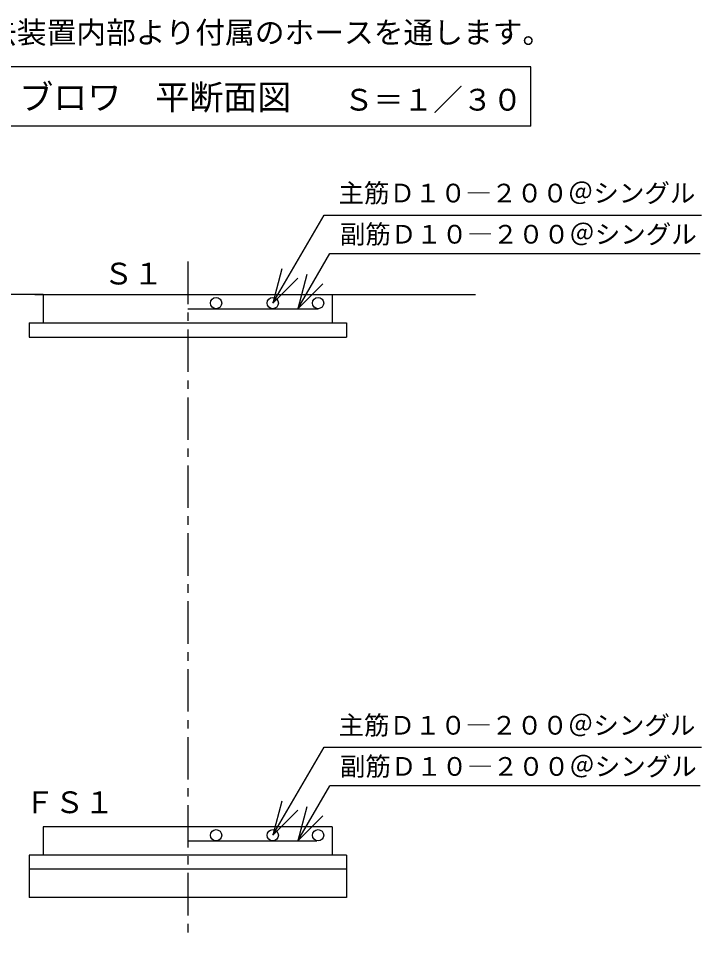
# Model space of a CAD drawing. Units: millimetres, scale not verified. Extents: x -22839 to 8910, y -6308 to 6308.
# Drawn here: x 375 to 2787, y -282 to 2958 of the extents above; entities that cross this region are included whole.
import ezdxf
from ezdxf.enums import TextEntityAlignment as Align

# ---------------------------------------------------------------- set-up
doc = ezdxf.new("R2010")
doc.units = ezdxf.units.MM
doc.header["$LTSCALE"] = 30
doc.linetypes.add('CHAIN1', pattern=[8, 5, -1, 1, -1])
for name, color, linetype, lineweight in [('0-2_機器', 3, 'Continuous', 25), ('0-3_製作', 4, 'Continuous', 25), ('0-5_08', 2, 'Continuous', 25)]:
    doc.layers.add(name, color=color, linetype=linetype, lineweight=lineweight)
doc.styles.add('ＭＳ ゴシック', font='')
doc.styles.get('ＭＳ ゴシック').set_extended_font_data('MS Gothic')

msp = doc.modelspace()

# ---------------------------------------------------------------- linework, layer by layer
at = {"layer": '0-2_機器'}
for p, q in [((2185.06, 2787.08), (-994.48, 2787.08)), ((2185.06, 2577.07), (2185.06, 2787.08)), ((2185.06, 2577.07), (-994.48, 2577.07))]:
    msp.add_line(p, q, dxfattribs=at)
at = {"layer": '0-2_機器', "color": 2, "linetype": 'CHAIN1'}
msp.add_line((973.28, 2099.36), (973.28, -281.97), dxfattribs=at)
at = {"layer": '0-2_機器', "color": 2}
for p, q in [((463.28, 1982.57), (27.07, 1982.57)), ((433.28, 1982.57), (1989.28, 1982.57)), ((463.28, 1982.57), (463.28, 1882.57)), ((1483.28, 1982.57), (1483.28, 1882.57)), ((413.28, 1882.57), (413.28, 1832.57)), ((413.28, 1882.57), (1533.28, 1882.57)), ((1533.28, 1882.57), (1533.28, 1832.57)), ((413.28, 1832.57), (1533.28, 1832.57)), ((1483.27, 102.57), (463.28, 102.57)), ((463.28, 102.57), (463.28, 2.57)), ((1483.27, 102.57), (1483.27, 2.57)), ((413.28, 2.57), (413.28, -147.43)), ((1533.28, 2.57), (413.28, 2.57)), ((1533.28, 2.57), (1533.28, -147.43)), ((1533.28, -147.43), (413.28, -147.43))]:
    msp.add_line(p, q, dxfattribs=at)
at = {"layer": '0-3_製作'}
for p, q in [((1273.27, 1952.57), (1455.56, 2263.42)), ((1455.56, 2263.42), (2787.49, 2263.42)), ((1361.58, 1932.57), (1474.69, 2127.78)), ((1475.12, 2128.02), (2781.78, 2128.02)), ((1273.28, 72.57), (1455.56, 383.43)), ((1455.56, 383.43), (2787.49, 383.43)), ((1361.58, 52.57), (1474.69, 247.78)), ((1475.12, 248.03), (2781.78, 248.03))]:
    msp.add_line(p, q, dxfattribs=at)
at = {"layer": '0-3_製作', "color": 3}
for p, q in [((973.28, 1932.57), (1433.62, 1932.57)), ((973.28, 52.57), (1429.57, 52.57))]:
    msp.add_line(p, q, dxfattribs=at)
at = {"layer": '0-3_製作'}
for points in [[(1305.63, 2073.31), (1273.27, 1952.57), (1361.66, 2040.96)], [(1393.93, 2053.31), (1361.58, 1932.57), (1449.97, 2020.96)], [(1305.63, 193.31), (1273.28, 72.57), (1361.66, 160.96)], [(1393.94, 173.31), (1361.58, 52.57), (1449.97, 140.96)]]:
    msp.add_lwpolyline(points, dxfattribs=at)
at = {"layer": '0-3_製作', "color": 3}
for centre in [(1073.27, 1952.57), (1273.27, 1952.57), (1433.27, 1952.57), (1073.28, 72.57), (1273.28, 72.57), (1433.27, 72.57)]:
    msp.add_circle(centre, 20, dxfattribs=at)
at = {"layer": '0-5_08'}
msp.add_line((1533.28, -47.43), (413.28, -47.43), dxfattribs=at)

# ---------------------------------------------------------------- texts
at = {"layer": '0-2_機器', "color": 4, "style": 'ＭＳ ゴシック'}
for s, height, p in [('※PF22については、リン除去装置内部より付属のホースを通します。', 76.98, (-994.48, 2847.04)), ('参考図：リン除去装置、ブロワ\u3000平断面図', 87.98, (-941.18, 2609.55)), ('Ｓ＝１／３０', 76.98, (1524.33, 2609.33))]:
    msp.add_text(s, height=height, dxfattribs=at).set_placement(p, align=Align.BOTTOM_LEFT)
at = {"layer": '0-3_製作', "style": 'ＭＳ ゴシック'}
for s, height, p in [('主筋Ｄ１０―２００＠シングル\u3000', 65.98, (1505.56, 2288.43)), ('副筋Ｄ１０―２００＠シングル\u3000', 65.98, (1510.45, 2143.02)), ('Ｓ１', 76.98, (676.21, 1995.18)), ('主筋Ｄ１０―２００＠シングル\u3000', 65.98, (1505.56, 408.43)), ('副筋Ｄ１０―２００＠シングル\u3000', 65.98, (1510.46, 263.03)), ('ＦＳ１', 76.98, (398.27, 127.57))]:
    msp.add_text(s, height=height, dxfattribs=at).set_placement(p, align=Align.BOTTOM_LEFT)

doc.saveas('drawing.dxf')
